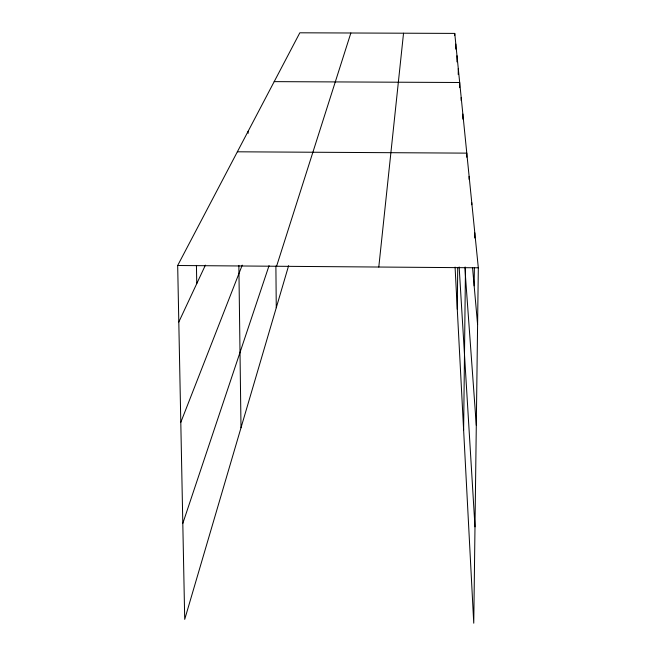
<?xml version="1.0" encoding="UTF-8"?>
<svg xmlns="http://www.w3.org/2000/svg" width="656" height="656" viewBox="0 0 656 656"><rect width="100%" height="100%" fill="white"/><g stroke="black" fill="none" stroke-linecap="round" stroke-linejoin="round"><path stroke-width="0.98" d="M454.731 35.408L454.747 33.407L299.825 32.8L177.678 265.5L184.713 619.371L288.624 265.672M455.772 49.143L455.822 44.1M456.937 61.869L456.994 55.744M458.216 74.522L458.282 68.495M457.281 309.238L457.724 267.468M459.635 87.617L459.684 82.5L274.192 81.631M461.16 100.532L461.193 97.49M462.808 119.121L462.865 114.07M463.62 430.033L465.489 267.123M466.744 157.219L466.793 153.135L237.357 151.798M469.089 179.408L469.13 176.374M471.754 204.754L471.779 202.737M474.157 285.827L474.386 267.509M474.747 237.997L474.813 232.913M454.747 33.407L478.322 267.796L473.755 623.2L455.075 267.115M378.791 267.033L403.538 33.21M276.578 266.254L350.862 32.997M182.803 523.414L269.05 265.639M180.794 422.341L242.236 265.131M178.801 322.03L205.402 265.139M177.678 265.5L478.322 267.796M472.533 267.517L477.593 324.581M464.809 267.205L476.297 425.334M459.151 266.967L474.993 526.842M196.431 265.385L196.759 283.63M248.107 131.315L248.132 133.34M238.858 265.393L241.006 427.761M275.889 266.082L276.266 307.738"/></g></svg>
